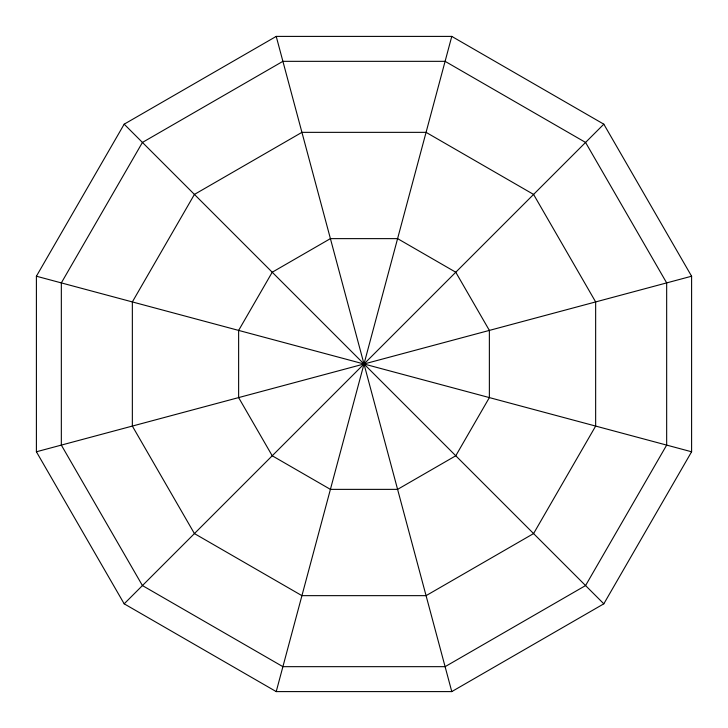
<?xml version="1.0" encoding="UTF-8"?>
<svg xmlns="http://www.w3.org/2000/svg" width="728" height="728" viewBox="0 0 728 728"><rect width="100%" height="100%" fill="white"/><g stroke="black" fill="none" stroke-linecap="round" stroke-linejoin="round"><path stroke-width="1.09" d="M276.221 691.6L451.779 36.4L603.821 124.179L691.6 276.221L691.6 451.779L603.821 603.821L451.779 691.6L276.221 691.6L124.179 603.821L36.4 451.779L36.4 276.221L124.179 124.179L276.221 36.4L451.779 36.4M124.179 603.821L603.821 124.179M36.4 451.779L691.6 276.221M36.4 276.221L691.6 451.779M124.179 124.179L603.821 603.821M276.221 36.4L451.779 691.6M61.334 282.901L61.334 445.099L142.433 585.567L282.901 666.666L445.099 666.666L585.567 585.567L666.666 445.099L666.666 282.901L585.567 142.433L445.099 61.334L282.901 61.334L142.433 142.433L61.334 282.901M489.371 330.412L489.371 397.588L455.774 455.774L397.588 489.371L330.412 489.371L272.226 455.774L238.629 397.588L238.629 330.412L272.226 272.226L330.412 238.629L397.588 238.629L455.774 272.226L489.371 330.412M194.422 194.422L132.35 301.929L132.35 426.071L194.422 533.579L301.929 595.65L426.071 595.65L533.579 533.579L595.65 426.071L595.65 301.929L533.579 194.422L426.071 132.35L301.929 132.35L194.422 194.422"/></g></svg>
